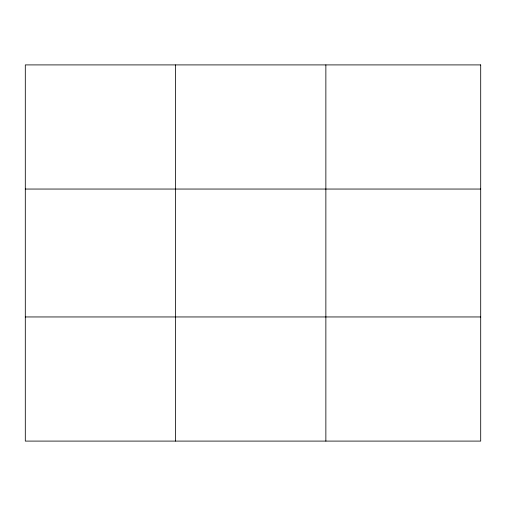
<?xml version="1.0" encoding="UTF-8"?>
<svg xmlns="http://www.w3.org/2000/svg" width="506" height="506" viewBox="0 0 506 506"><rect width="100%" height="100%" fill="white"/><g stroke="black" fill="none" stroke-linecap="round" stroke-linejoin="round"><path stroke-width="0.76" d="M175.582 64.907L175.582 441.093M325.864 64.907L325.864 441.093M25.3 189.048L480.7 189.048M25.3 316.952L480.7 316.952M480.7 64.907L480.7 441.093L25.3 441.093L25.3 64.907L480.7 64.907"/></g></svg>
